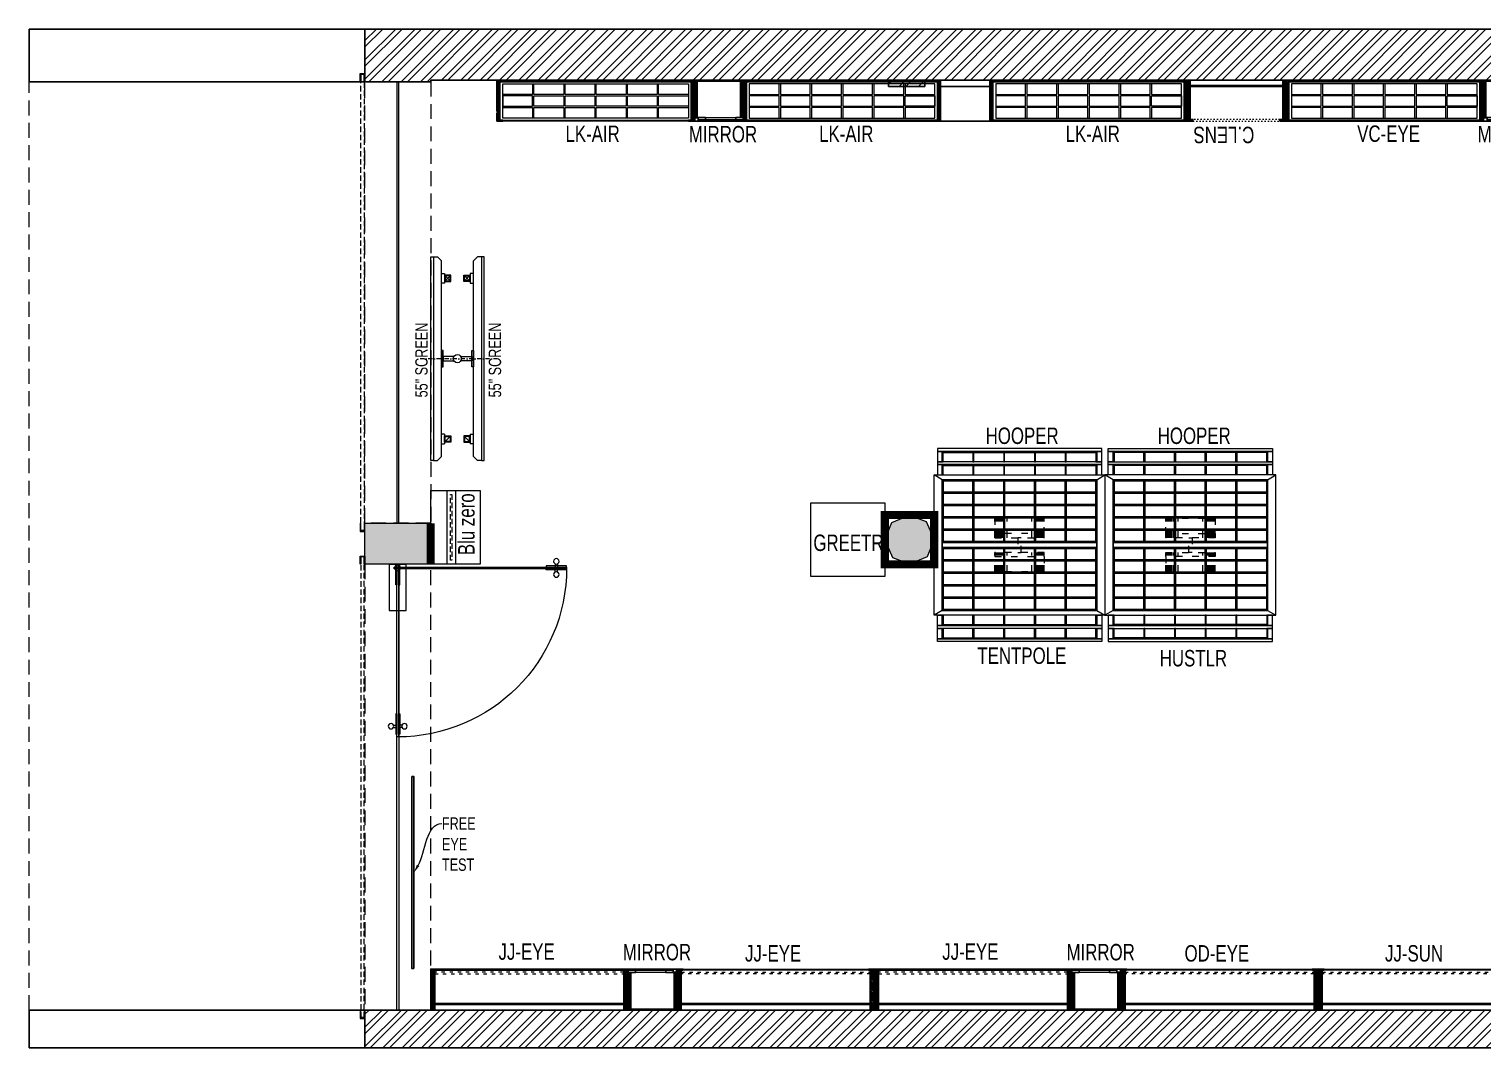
# Model space of a CAD drawing. Header units: feet. Extents: x 3707367 to 3726033, y -4892163 to -4885963.
# Drawn here: x 3707367 to 3716214, y -4892163 to -4885963 of the extents above; entities that cross this region are included whole.
import ezdxf
from ezdxf import colors
from ezdxf.entities.mleader import LeaderData, LeaderLine
from ezdxf.math import Vec2, Vec3

# ---------------------------------------------------------------- set-up
doc = ezdxf.new("R2010")
doc.units = ezdxf.units.FT
doc.header["$LTSCALE"] = 33
doc.header["$MEASUREMENT"] = 0
for name, pattern in [('a_p6_plan_L18$0$HIDDEN', [0.375, 0.25, -0.125]), ('ACAD_ISO03W100', [30, 12, -18]), ('D10_DASHED', [0.75, 0.5, -0.25]), ('DASHDOT2', [0.5, 0.25, -0.125, 0, -0.125]), ('HIDDENX2', [0.75, 0.5, -0.25])]:
    doc.linetypes.add(name, pattern=pattern)
for name, color, linetype, lineweight in [('A-Glazing', 4, 'Continuous', 20), ('A-shutter', 8, 'Continuous', 18), ('A-WALL HATCH', 251, 'Continuous', 0), ('beam', 90, 'Continuous', 9), ('Column', 243, 'Continuous', 9), ('column hatch', 5, 'Continuous', 0), ('Glazing', 141, 'Continuous', 15), ('HIDDEN LINE', 177, 'Continuous', 0), ('LENS-DIM', 252, 'Continuous', 5), ('LENS-FURNITURE', 13, 'Continuous', 9), ('LENS-PARTITION', 21, 'Continuous', 25), ('LENS-TEXT', 31, 'Continuous', 5), ('LENS_DIMENSION', 193, 'Continuous', 0), ('LENS_TEXT', 31, 'Continuous', 5), ('LK-EQPMT', 3, 'Continuous', 18), ('LK-FF&E FLOOR', 1, 'Continuous', 9), ('LK-FF&E WALL', 1, 'Continuous', 9), ('LK-IT', 3, 'Continuous', 18), ('LK-MIRROR', 133, 'Continuous', 13), ('LN-ELEVATION-1', 81, 'Continuous', 25), ('LN-ELEVATION-2', 103, 'Continuous', 20), ('LN-ELEVATION-3', 125, 'Continuous', 18), ('LN-ELEVATION-4', 145, 'Continuous', 13), ('LN-ELEVATION-5', 167, 'Continuous', 5), ('LN-HATCH', 251, 'Continuous', 0), ('PLANO-TXT', 252, 'Continuous', 5), ('rolling shutter', 1, 'Continuous', 5)]:
    doc.layers.add(name, color=color, linetype=linetype, lineweight=lineweight)
doc.layers.add('A-WALL', color=1, linetype='Continuous')
doc.styles.add('LK TXT', font='GILC____.TTF', dxfattribs={"height": 100})
doc.styles.get("Standard").update_dxf_attribs({"font": 'GILC____.TTF'})
pattern_1 = [(45, (7858054.0837, 3504049.203), (-4.4901280605, 4.4901280605), [])]
pattern_2 = [(45, (3990327.2935, 1709214.6916), (-4.4901280605, 4.4901280605), [])]

# ---------------------------------------------------------------- blocks, each defined once
blk = doc.blocks.new('*U41')
at = {"layer": 'A-shutter', "color": 5, "ltscale": 10}
for points in [[(41040578.5, -1561539.2), (41040578.5, -1561544.2), (41040533.5, -1561544.2), (41040533.5, -1561564.2), (41040578.5, -1561564.2), (41040578.5, -1561569.2), (41040528.5, -1561569.2), (41040528.5, -1561539.2)], [(41043291.5, -1561539.2), (41043291.5, -1561544.2), (41043336.5, -1561544.2), (41043336.5, -1561564.2), (41043291.5, -1561564.2), (41043291.5, -1561569.2), (41043341.5, -1561569.2), (41043341.5, -1561539.2)]]:
    blk.add_lwpolyline(points, close=True, dxfattribs=at)
at = {"layer": 'A-shutter', "color": 5, "linetype": 'HIDDENX2', "ltscale": 2}
blk.add_lwpolyline([(41040533.5, -1561544.2), (41040533.5, -1561564.2), (41043336.5, -1561564.2), (41043336.5, -1561544.2)], close=True, dxfattribs=at)
blk = doc.blocks.new('*U42')
at = {"layer": 'A-shutter', "color": 5, "ltscale": 10}
for points in [[(41040578.5, -1561539.2), (41040578.5, -1561544.2), (41040533.5, -1561544.2), (41040533.5, -1561564.2), (41040578.5, -1561564.2), (41040578.5, -1561569.2), (41040528.5, -1561569.2), (41040528.5, -1561539.2)], [(41043265.5, -1561539.2), (41043265.5, -1561544.2), (41043310.5, -1561544.2), (41043310.5, -1561564.2), (41043265.5, -1561564.2), (41043265.5, -1561569.2), (41043315.5, -1561569.2), (41043315.5, -1561539.2)]]:
    blk.add_lwpolyline(points, close=True, dxfattribs=at)
at = {"layer": 'A-shutter', "color": 5, "linetype": 'HIDDENX2', "ltscale": 2}
blk.add_lwpolyline([(41040533.5, -1561544.2), (41040533.5, -1561564.2), (41043310.5, -1561564.2), (41043310.5, -1561544.2)], close=True, dxfattribs=at)
blk = doc.blocks.new('A$C3e620458')
at = {"layer": 'A-WALL HATCH'}
h = blk.add_hatch(dxfattribs=at)
h.set_pattern_fill('ANSI32', color=256, scale=222)
h.set_pattern_definition([(45, (-3383902.085, 5460131.145), (-58.8666395, 58.8666395), []), (45, (-3383862.84, 5460131.145), (-58.8666395, 58.8666395), [])])
h.paths.add_polyline_path([(-512.4, 230), (-13459.4, 230), (-16622.4, 230), (-16622.4, 0), (-512.4, 0)])
h.paths.add_polyline_path([(0, 3306), (0, 3673), (-282.4, 3673), (-282.4, 6200), (-16622.4, 6200), (-16622.4, 5880), (-16222.4, 5880), (-16222.4, 5890), (-13436.4, 5890), (-13436.4, 5850), (-13216.4, 5850), (-13216.4, 5890), (-9674.4, 5890), (-9674.4, 5970), (-512.4, 5970), (-512.4, 3306)])
h.paths.add_polyline_path([(0, 0), (0, 230), (-256.4, 230), (-256.4, 0)])
at = {"layer": 'column hatch'}
h = blk.add_hatch(color=251, dxfattribs=at)
h.dxf.hatch_style = 1
h.paths.add_polyline_path([(-13159.4, 3093), (-13207.6, 3203.2), (-13309.4, 3243), (-13416.5, 3197.9), (-13459.4, 3093), (-13411.1, 2982.8), (-13309.4, 2943), (-13202.2, 2988.1)])
h.paths.add_polyline_path([(-16222.4, 3193), (-16622.4, 3193), (-16622.4, 2943), (-16222.4, 2943)])
h.paths.add_polyline_path([(-9502.4, 3246), (-9752.4, 3246), (-9752.4, 2916), (-9502.4, 2916)])
h.paths.add_polyline_path([(-4453.1, 3593.9), (-4693.1, 3593.9), (-4693.1, 3353.9), (-4453.1, 3353.9)])
h.paths.add_polyline_path([(-5821.4, 4215.4), (-6071.4, 4215.4), (-6071.4, 4093), (-5821.4, 4093)])
h.paths.add_polyline_path([(-5821.4, 4413), (-6071.4, 4413), (-6071.4, 4215.4), (-5821.4, 4215.4)])
h.paths.add_polyline_path([(-256.4, 230), (-256.4, 250), (-512.4, 250), (-512.4, 230), (-512.4, 0), (-256.4, 0)])
at = {"layer": 'A-WALL'}
for p, q in [((-18666.4, 5880), (-18666.4, 6200)), ((-16622.4, 6200), (-18666.4, 6200)), ((-16622.4, 6200), (-282.4, 6200)), ((-16622.4, 5880), (-16622.4, 6200)), ((-16622.4, 5880), (-18666.4, 5880)), ((-16622.4, 5880), (-16222.4, 5880)), ((-16222.4, 5880), (-16222.4, 5890)), ((-16222.4, 5890), (-13436.4, 5890)), ((-13436.4, 5890), (-13436.4, 5850)), ((-13436.4, 5850), (-13216.4, 5850)), ((-13216.4, 5850), (-13216.4, 5890)), ((-13216.4, 5890), (-9674.4, 5890)), ((-18666.4, 0), (-18666.4, 230)), ((-16622.4, 230), (-18666.4, 230)), ((-512.4, 230), (-16675.6, 230)), ((-16622.4, 230), (-16622.4, 0)), ((-16622.4, 0), (-18666.4, 0)), ((-512.4, 0), (-16622.4, 0))]:
    blk.add_line(p, q, dxfattribs=at)
at = {"layer": 'beam', "linetype": 'a_p6_plan_L18$0$HIDDEN', "lineweight": 5, "ltscale": 11}
blk.add_line((-18666.4, 230), (-18666.4, 5880), dxfattribs=at)
for points in [[(-16222.4, 3193), (-16622.4, 3193), (-16622.4, 5880), (-16222.4, 5880)], [(-16222.4, 2943), (-16622.4, 2943), (-16622.4, 230), (-16222.4, 230)]]:
    blk.add_lwpolyline(points, close=True, dxfattribs=at)
at = {"layer": 'Column'}
blk.add_lwpolyline([(-16222.4, 3193), (-16222.4, 2943), (-16622.4, 2943), (-16622.4, 3193)], close=True, dxfattribs=at)
blk.add_lwpolyline([(-13159.3, 3093), (-13202.2, 2988), (-13309.3, 2943), (-13411, 2982.8), (-13459.3, 3093), (-13416.5, 3197.9), (-13309.3, 3243), (-13207.6, 3203.2), (-13159.3, 3093)], dxfattribs=at)
at = {"layer": 'rolling shutter', "color": 2, "xscale": -1, "rotation": 269.999999999999}
blk.add_blockref('*U42', (1544916.9, -41037385.5), dxfattribs=at)
at = {"layer": 'rolling shutter', "color": 2, "rotation": 270.000000000001}
blk.add_blockref('*U41', (1544916.9, 41043521.5), dxfattribs=at)
blk = doc.blocks.new('Entrance Door')
at = {"layer": 'Glazing', "ltscale": 111}
blk.add_hatch(color=256, dxfattribs=at).paths.add_polyline_path([(18, -35), (18, -1235), (30, -1235), (30, -35)])
at = {"layer": 'Glazing'}
for p, q in [((30, -54), (18, -66)), ((1118, -31), (1118, -54)), ((1118, -89), (1118, -66)), ((1133, -31), (1133, -54)), ((1133, -89), (1133, -66))]:
    blk.add_line(p, q, dxfattribs=at)
at = {"layer": 'Glazing', "ltscale": 44}
for p, q in [((-5, -1156), (18, -1156)), ((-5, -1171), (18, -1171)), ((53, -1156), (30, -1156)), ((53, -1171), (30, -1171))]:
    blk.add_line(p, q, dxfattribs=at)
at = {"layer": 'Glazing'}
for points in [[(320, -120), (0, -120), (0, 0), (320, 0)], [(0, -54), (142, -54), (142, -47), (0, -47)], [(0, -66), (142, -66), (142, -74), (0, -74)], [(1181, -54), (1038, -54), (1038, -47), (1181, -47)], [(1181, -66), (1038, -66), (1038, -74), (1181, -74)]]:
    blk.add_lwpolyline(points, close=True, dxfattribs=at)
at = {"layer": 'Glazing', "ltscale": 222}
blk.add_lwpolyline([(-2, -66), (1199, -66), (1199, -54), (-2, -54)], close=True, dxfattribs=at)
at = {"layer": 'Glazing', "ltscale": 111}
blk.add_lwpolyline([(18, -35), (18, -1235), (30, -1235), (30, -35)], close=True, dxfattribs=at)
at = {"layer": 'Glazing', "ltscale": 44}
for points in [[(18, -1093), (18, -1235), (10, -1235), (10, -1093)], [(30, -1093), (30, -1235), (37, -1235), (37, -1093)]]:
    blk.add_lwpolyline(points, close=True, dxfattribs=at)
at = {"layer": 'Glazing'}
for centre, radius in [((1125, -14), 19), ((24, -59), 19.8), ((1125, -107), 19)]:
    blk.add_circle(centre, radius, dxfattribs=at)
at = {"layer": 'Glazing', "ltscale": 44}
for centre in [(-22, -1164), (70, -1164)]:
    blk.add_circle(centre, 19, dxfattribs=at)
at = {"layer": 'Glazing', "ltscale": 222}
blk.add_arc((24, -60), 1175, 270, 359.9996, dxfattribs=at)
blk = doc.blocks.new('MIRROR')
at = {"layer": 'LN-HATCH', "ltscale": 0.5}
h = blk.add_hatch(dxfattribs=at)
h.set_pattern_fill('ANSI31', color=256, scale=2)
h.set_pattern_definition([(45, (4060433.7416, 1708720.787), (-4.4901280605, 4.4901280605), [])])
h.paths.add_polyline_path([(212.9, 101.3), (230.9, 101.3), (230.9, -127.7), (212.9, -127.7)])
h.paths.add_polyline_path([(230.9, 95.3), (494.9, 95.3), (494.9, 101.3), (230.9, 101.3)])
h.paths.add_polyline_path([(512.9, 101.3), (494.9, 101.3), (494.9, -127.7), (512.9, -127.7)])
at = {"layer": 'Defpoints'}
blk.add_lwpolyline([(512.9, 101.3), (212.9, 101.3), (212.9, -148.7), (512.9, -148.7)], close=True, dxfattribs=at)
at = {"layer": 'LN-ELEVATION-1'}
for points in [[(212.9, 101.3), (230.9, 101.3), (230.9, -127.7), (212.9, -127.7)], [(230.9, 95.3), (494.9, 95.3), (494.9, 101.3), (230.9, 101.3)], [(512.9, 101.3), (494.9, 101.3), (494.9, -127.7), (512.9, -127.7)], [(259.9, -141.7), (259.9, -127.7), (214.9, -127.7), (214.9, -148.7), (223.9, -148.7), (223.9, -147.2), (216.4, -147.2), (216.4, -141.7)], [(442.9, -141.7), (442.9, -127.7), (487.9, -127.7), (487.9, -148.7), (478.9, -148.7), (478.9, -147.2), (486.4, -147.2), (486.4, -141.7)], [(504.9, -148.7), (504.9, -147.2), (509.4, -147.2), (509.4, -129.2), (487.9, -129.2), (487.9, -127.7), (510.9, -127.7), (510.9, -148.7)]]:
    blk.add_lwpolyline(points, close=True, dxfattribs=at)
at = {"layer": 'LN-ELEVATION-2', "color": 4, "lineweight": 0}
blk.add_lwpolyline([(216.4, -141.7), (486.4, -141.7), (486.4, -147.2), (216.4, -147.2)], close=True, dxfattribs=at)
at = {"layer": 'LN-ELEVATION-2'}
blk.add_lwpolyline([(259.9, -141.7), (442.9, -141.7), (442.9, -127.7), (259.9, -127.7)], close=True, dxfattribs=at)
at = {"layer": 'LN-ELEVATION-4', "ltscale": 0.5}
blk.add_line((478.9, -148.7), (223.9, -148.7), dxfattribs=at)
blk = doc.blocks.new('JJ SH 1200')
at = {"layer": 'LN-HATCH', "ltscale": 0.5}
h = blk.add_hatch(dxfattribs=at)
h.set_pattern_fill('ANSI31', color=256, scale=2)
h.set_pattern_definition([(45, (4097187.331, 1708800.267), (-4.4901280605, 4.4901280605), [])])
h.paths.add_polyline_path([(792.1, 220), (792.1, 30), (786.1, 30), (786.1, 20), (792.1, 20), (792.1, -24), (767.1, -24), (767.1, 220)])
h.paths.add_polyline_path([(-382.9, 180), (767.1, 180), (767.1, 186), (-382.9, 186)])
h.paths.add_polyline_path([(757.1, -24), (757.1, -30), (792.1, -30), (792.1, -24)])
h.paths.add_polyline_path([(-407.9, 220), (-407.9, 30), (-401.9, 30), (-401.9, 20), (-407.9, 20), (-407.9, -24), (-382.9, -24), (-382.9, 220)])
h.paths.add_polyline_path([(-372.9, -24), (-372.9, -30), (-407.9, -30), (-407.9, -24)])
at = {"layer": 'LN-ELEVATION-1', "ltscale": 0.5}
for points in [[(-407.9, 220), (-407.9, 30), (-401.9, 30), (-401.9, 20), (-407.9, 20), (-407.9, -24), (-382.9, -24), (-382.9, 220)], [(-382.9, 180), (767.1, 180), (767.1, 186), (-382.9, 186)], [(792.1, 220), (792.1, 30), (786.1, 30), (786.1, 20), (792.1, 20), (792.1, -24), (767.1, -24), (767.1, 220)], [(-372.9, -24), (-372.9, -30), (-407.9, -30), (-407.9, -24)], [(757.1, -24), (757.1, -30), (792.1, -30), (792.1, -24)]]:
    blk.add_lwpolyline(points, close=True, dxfattribs=at)
at = {"layer": 'LN-ELEVATION-3', "ltscale": 0.5}
for p, q in [((767.1, 220), (-382.9, 220)), ((757.1, -24), (-372.9, -24)), ((-372.9, -30), (757.1, -30))]:
    blk.add_line(p, q, dxfattribs=at)
at = {"layer": 'LN-ELEVATION-4', "linetype": 'ACAD_ISO03W100', "ltscale": 0.05}
blk.add_lwpolyline([(767.1, 0), (-382.9, 0), (-382.9, -12), (767.1, -12)], close=True, dxfattribs=at)
blk = doc.blocks.new('VC HD 1200')
at = {"layer": 'LN-HATCH', "ltscale": 0.5}
h = blk.add_hatch(dxfattribs=at)
h.set_pattern_fill('ANSI31', color=256, scale=2)
h.set_pattern_definition([(45, (3760859.753, 1795248.936), (-4.490128061, 4.490128061), [])])
h.paths.add_polyline_path([(-1200, 250), (-1200, 60), (-1194, 60), (-1194, 50), (-1200, 50), (-1200, 6), (-1182, 6), (-1182, 250)])
h = blk.add_hatch(dxfattribs=at)
h.set_pattern_fill('ANSI31', color=256, scale=2)
h.set_pattern_definition(pattern_1)
h.paths.add_polyline_path([(0, 250), (0, 60), (-6, 60), (-6, 50), (0, 50), (0, 6), (-18, 6), (-18, 250)])
h = blk.add_hatch(dxfattribs=at)
h.set_pattern_fill('ANSI31', color=256, scale=2)
h.set_pattern_definition([(45, (7858047.0837, 3504049.203), (-4.4901280605, 4.4901280605), [])])
h.paths.add_polyline_path([(-1165, 6), (-1165, 0), (-1200, 0), (-1200, 6)])
h = blk.add_hatch(dxfattribs=at)
h.set_pattern_fill('ANSI31', color=256, scale=2)
h.set_pattern_definition(pattern_1)
h.paths.add_polyline_path([(-28, 6), (-28, 0), (0, 0), (0, 6)])
at = {"layer": 'LN-ELEVATION-1', "ltscale": 0.5}
for points in [[(-1200, 250), (-1200, 60), (-1194, 60), (-1194, 50), (-1200, 50), (-1200, 6), (-1182, 6), (-1182, 250)], [(-18, 238), (-1182, 238), (-1182, 244), (-18, 244)], [(0, 250), (0, 60), (-6, 60), (-6, 50), (0, 50), (0, 6), (-18, 6), (-18, 250)], [(-1165, 6), (-1165, 0), (-1200, 0), (-1200, 6)], [(-35, 6), (-35, 0), (0, 0), (0, 6)]]:
    blk.add_lwpolyline(points, close=True, dxfattribs=at)
at = {"layer": 'LN-ELEVATION-3', "ltscale": 0.5}
for p, q in [((-1182, 250), (-18, 250)), ((-1165, 6), (-35, 6)), ((-35, 0), (-1165, 0))]:
    blk.add_line(p, q, dxfattribs=at)
for points in [[(-1165, 226), (-35, 226), (-35, 18), (-1165, 18)], [(-1165, 226), (-983.3, 226), (-983.3, 162), (-1165, 162)], [(-975.3, 226), (-793.7, 226), (-793.7, 162), (-975.3, 162)], [(-785.7, 226), (-604, 226), (-604, 162), (-785.7, 162)], [(-596, 226), (-414.3, 226), (-414.3, 162), (-596, 162)], [(-406.3, 226), (-224.7, 226), (-224.7, 162), (-406.3, 162)], [(-216.7, 226), (-35, 226), (-35, 162), (-216.7, 162)], [(-1165, 90), (-983.3, 90), (-983.3, 154), (-1165, 154)], [(-975.3, 154), (-793.7, 154), (-793.7, 90), (-975.3, 90)], [(-785.7, 154), (-604, 154), (-604, 90), (-785.7, 90)], [(-596, 154), (-414.3, 154), (-414.3, 90), (-596, 90)], [(-406.3, 154), (-224.7, 154), (-224.7, 90), (-406.3, 90)], [(-216.7, 154), (-35, 154), (-35, 90), (-216.7, 90)], [(-1165, 82), (-983.3, 82), (-983.3, 18), (-1165, 18)], [(-975.3, 82), (-793.7, 82), (-793.7, 18), (-975.3, 18)], [(-785.7, 82), (-604, 82), (-604, 18), (-785.7, 18)], [(-596, 82), (-414.3, 82), (-414.3, 18), (-596, 18)], [(-406.3, 82), (-224.7, 82), (-224.7, 18), (-406.3, 18)], [(-216.7, 82), (-35, 82), (-35, 18), (-216.7, 18)]]:
    blk.add_lwpolyline(points, close=True, dxfattribs=at)
blk = doc.blocks.new('ffgd')
at = {"layer": 'LN-ELEVATION-4', "linetype": 'ACAD_ISO03W100', "ltscale": 0.1}
blk.add_lwpolyline([(0, 47.3), (0, -41.5), (-20, -41.5), (-20, 47.3)], close=True, dxfattribs=at)
at = {"layer": 'LN-ELEVATION-5', "linetype": 'ACAD_ISO03W100', "ltscale": 0.1}
for p, q in [((-159.9, 165.7), (-159.9, 47.3)), ((-159.7, 165.7), (-159.7, 47.3)), ((-159.4, 165.7), (-159.4, 47.3)), ((-159, 165.7), (-159, 47.3)), ((-158.5, 165.7), (-158.5, 47.3)), ((-157.9, 165.7), (-157.9, 47.3)), ((-157.1, 165.7), (-157.1, 47.3)), ((-156.1, 165.7), (-156.1, 47.3)), ((-154.1, 165.7), (-154.1, 47.3)), ((-151.1, 165.7), (-151.1, 47.3)), ((-146.1, 165.7), (-146.1, 47.3)), ((-141.1, 165.7), (-141.1, 47.3)), ((-135.1, 165.7), (-135.1, 47.3)), ((-128.1, 165.7), (-128.1, 47.3)), ((-120.1, 165.7), (-120.1, 47.3)), ((-111.1, 165.7), (-111.1, 47.3)), ((-102.1, 165.7), (-102.1, 47.3)), ((-85, 165.7), (-85, 47.3)), ((65, 165.7), (65, 47.3)), ((82.1, 165.7), (82.1, 47.3)), ((91.1, 165.7), (91.1, 47.3)), ((100.1, 165.7), (100.1, 47.3)), ((108.1, 165.7), (108.1, 47.3)), ((115.1, 165.7), (115.1, 47.3)), ((121.1, 165.7), (121.1, 47.3)), ((126.1, 165.7), (126.1, 47.3)), ((131.1, 165.7), (131.1, 47.3)), ((134.1, 165.7), (134.1, 47.3)), ((136.1, 165.7), (136.1, 47.3)), ((137.1, 165.7), (137.1, 47.3)), ((137.9, 165.7), (137.9, 47.3)), ((138.5, 165.7), (138.5, 47.3)), ((139, 165.7), (139, 47.3)), ((139.4, 165.7), (139.4, 47.3)), ((139.7, 165.7), (139.7, 47.3)), ((139.9, 165.7), (139.9, 47.3)), ((-159.9, -41.5), (-159.9, -159.9)), ((-159.7, -41.5), (-159.7, -159.9)), ((-159.4, -41.5), (-159.4, -159.9)), ((-159, -41.5), (-159, -159.9)), ((-158.5, -41.5), (-158.5, -159.9)), ((-157.9, -41.5), (-157.9, -159.9)), ((-157.1, -41.5), (-157.1, -159.9)), ((-156.1, -41.5), (-156.1, -159.9)), ((-154.1, -41.5), (-154.1, -159.9)), ((-151.1, -41.5), (-151.1, -159.9)), ((-146.1, -41.5), (-146.1, -159.9)), ((-141.1, -41.5), (-141.1, -159.9)), ((-135.1, -41.5), (-135.1, -159.9)), ((-128.1, -41.5), (-128.1, -159.9)), ((-120.1, -41.5), (-120.1, -159.9)), ((-111.1, -41.5), (-111.1, -159.9)), ((-102.1, -41.5), (-102.1, -159.9)), ((-85, -41.5), (-85, -159.9)), ((65, -41.5), (65, -159.9)), ((82.1, -41.5), (82.1, -159.9)), ((91.1, -41.5), (91.1, -159.9)), ((100.1, -41.5), (100.1, -159.9)), ((108.1, -41.5), (108.1, -159.9)), ((115.1, -41.5), (115.1, -159.9)), ((121.1, -41.5), (121.1, -159.9)), ((126.1, -41.5), (126.1, -159.9)), ((131.1, -41.5), (131.1, -159.9)), ((134.1, -41.5), (134.1, -159.9)), ((136.1, -41.5), (136.1, -159.9)), ((137.1, -41.5), (137.1, -159.9)), ((137.9, -41.5), (137.9, -159.9)), ((138.5, -41.5), (138.5, -159.9)), ((139, -41.5), (139, -159.9)), ((139.4, -41.5), (139.4, -159.9)), ((139.7, -41.5), (139.7, -159.9)), ((139.9, -41.5), (139.9, -159.9))]:
    blk.add_line(p, q, dxfattribs=at)
for points in [[(140, 73), (140, 165.7), (-160, 165.7), (-160, 73)], [(140, -67.1), (140, -159.9), (-160, -159.9), (-160, -67.1)]]:
    blk.add_lwpolyline(points, dxfattribs=at)
for points in [[(140, 73), (140, 47.3), (-160, 47.3), (-160, 73)], [(140, -41.5), (140, -67.1), (-160, -67.1), (-160, -41.5)]]:
    blk.add_lwpolyline(points, close=True, dxfattribs=at)
blk = doc.blocks.new('EURO 1040 x 1175')
at = {"layer": 'LN-ELEVATION-1'}
for points in [[(-470, -327.4), (470, -327.4), (470, 467.6), (-470, 467.6)], [(-470, 85.1), (470, 85.1), (470, 467.6), (-470, 467.6)], [(-283.2, 85.1), (-277.2, 85.1), (-277.2, 467.6), (-283.2, 467.6)], [(-96.4, 85.1), (-90.4, 85.1), (-90.4, 467.6), (-96.4, 467.6)], [(90.4, 85.1), (96.4, 85.1), (96.4, 467.6), (90.4, 467.6)], [(277.2, 85.1), (283.2, 85.1), (283.2, 467.6), (277.2, 467.6)], [(-470, 386.6), (-283.2, 386.6), (-283.2, 392.6), (-470, 392.6)], [(-277.2, 386.6), (-96.4, 386.6), (-96.4, 392.6), (-277.2, 392.6)], [(-90.4, 386.6), (90.4, 386.6), (90.4, 392.6), (-90.4, 392.6)], [(96.4, 386.6), (277.2, 386.6), (277.2, 392.6), (96.4, 392.6)], [(283.2, 386.6), (470, 386.6), (470, 392.6), (283.2, 392.6)], [(-470, 311.2), (-283.2, 311.2), (-283.2, 317.2), (-470, 317.2)], [(-277.2, 311.2), (-96.4, 311.2), (-96.4, 317.2), (-277.2, 317.2)], [(-90.4, 311.2), (90.4, 311.2), (90.4, 317.2), (-90.4, 317.2)], [(96.4, 311.2), (277.2, 311.2), (277.2, 317.2), (96.4, 317.2)], [(283.2, 311.2), (470, 311.2), (470, 317.2), (283.2, 317.2)], [(-470, 235.8), (-283.2, 235.8), (-283.2, 241.8), (-470, 241.8)], [(-277.2, 235.8), (-96.4, 235.8), (-96.4, 241.8), (-277.2, 241.8)], [(-90.4, 235.8), (90.4, 235.8), (90.4, 241.8), (-90.4, 241.8)], [(96.4, 235.8), (277.2, 235.8), (277.2, 241.8), (96.4, 241.8)], [(283.2, 235.8), (470, 235.8), (470, 241.8), (283.2, 241.8)], [(-470, 160.4), (-283.2, 160.4), (-283.2, 166.4), (-470, 166.4)], [(-277.2, 160.4), (-96.4, 160.4), (-96.4, 166.4), (-277.2, 166.4)], [(-90.4, 160.4), (90.4, 160.4), (90.4, 166.4), (-90.4, 166.4)], [(96.4, 160.4), (277.2, 160.4), (277.2, 166.4), (96.4, 166.4)], [(283.2, 160.4), (470, 160.4), (470, 166.4), (283.2, 166.4)], [(-470, 85.1), (470, 85.1), (470, 55.1), (-470, 55.1)], [(-470, 55.1), (470, 55.1), (470, -327.4), (-470, -327.4)], [(-283.2, 55.1), (-277.2, 55.1), (-277.2, -327.4), (-283.2, -327.4)], [(-96.4, 55.1), (-90.4, 55.1), (-90.4, -327.4), (-96.4, -327.4)], [(90.4, 55.1), (96.4, 55.1), (96.4, -327.4), (90.4, -327.4)], [(277.2, 55.1), (283.2, 55.1), (283.2, -327.4), (277.2, -327.4)], [(-470, -20.3), (-283.2, -20.3), (-283.2, -26.3), (-470, -26.3)], [(-277.2, -20.3), (-96.4, -20.3), (-96.4, -26.3), (-277.2, -26.3)], [(-90.4, -20.3), (90.4, -20.3), (90.4, -26.3), (-90.4, -26.3)], [(96.4, -20.3), (277.2, -20.3), (277.2, -26.3), (96.4, -26.3)], [(283.2, -20.3), (470, -20.3), (470, -26.3), (283.2, -26.3)], [(-470, -95.7), (-283.2, -95.7), (-283.2, -101.7), (-470, -101.7)], [(-470, -171.1), (-283.2, -171.1), (-283.2, -177.1), (-470, -177.1)], [(-277.2, -95.7), (-96.4, -95.7), (-96.4, -101.7), (-277.2, -101.7)], [(-277.2, -171.1), (-96.4, -171.1), (-96.4, -177.1), (-277.2, -177.1)], [(-90.4, -95.7), (90.4, -95.7), (90.4, -101.7), (-90.4, -101.7)], [(-90.4, -171.1), (90.4, -171.1), (90.4, -177.1), (-90.4, -177.1)], [(96.4, -95.7), (277.2, -95.7), (277.2, -101.7), (96.4, -101.7)], [(96.4, -171.1), (277.2, -171.1), (277.2, -177.1), (96.4, -177.1)], [(283.2, -95.7), (470, -95.7), (470, -101.7), (283.2, -101.7)], [(283.2, -171.1), (470, -171.1), (470, -177.1), (283.2, -177.1)], [(-470, -246.4), (-283.2, -246.4), (-283.2, -252.4), (-470, -252.4)], [(-277.2, -246.4), (-96.4, -246.4), (-96.4, -252.4), (-277.2, -252.4)], [(-90.4, -246.4), (90.4, -246.4), (90.4, -252.4), (-90.4, -252.4)], [(96.4, -246.4), (277.2, -246.4), (277.2, -252.4), (96.4, -252.4)], [(283.2, -246.4), (470, -246.4), (470, -252.4), (283.2, -252.4)]]:
    blk.add_lwpolyline(points, close=True, dxfattribs=at)
for points in [[(-283.2, 461.6), (-464, 461.6), (-464, 317.2)], [(-96.4, 461.6), (-277.2, 461.6)], [(90.4, 461.6), (-90.4, 461.6)], [(277.2, 461.6), (96.4, 461.6)], [(464, 317.2), (464, 461.6), (283.2, 461.6)], [(-464, 311.2), (-464, 241.8)], [(464, 241.8), (464, 311.2)], [(-464, 235.8), (-464, 166.4)], [(464, 166.4), (464, 235.8)], [(-464, 160.4), (-464, 91.1), (-283.2, 91.1)], [(-277.2, 91.1), (-96.4, 91.1)], [(-90.4, 91.1), (90.4, 91.1)], [(96.4, 91.1), (277.2, 91.1)], [(283.2, 91.1), (464, 91.1), (464, 160.4)], [(-464, -20.3), (-464, 49.1), (-283.2, 49.1)], [(-277.2, 49.1), (-96.4, 49.1)], [(-90.4, 49.1), (90.4, 49.1)], [(96.4, 49.1), (277.2, 49.1)], [(283.2, 49.1), (464, 49.1), (464, -20.3)], [(-464, -95.7), (-464, -26.3)], [(464, -26.3), (464, -95.7)], [(-464, -171.1), (-464, -101.7)], [(464, -101.7), (464, -171.1)], [(-283.2, -321.4), (-464, -321.4), (-464, -177.1)], [(464, -177.1), (464, -321.4), (283.2, -321.4)], [(-96.4, -321.4), (-277.2, -321.4)], [(90.4, -321.4), (-90.4, -321.4)], [(277.2, -321.4), (96.4, -321.4)]]:
    blk.add_lwpolyline(points, dxfattribs=at)
at = {"layer": 'LN-ELEVATION-2'}
blk.add_lwpolyline([(-520, -357.4), (520, -357.4), (520, 497.6), (-520, 497.6)], close=True, dxfattribs=at)
for points in [[(-470, 467.6), (-520, 497.6)], [(470, 467.6), (520, 497.6)], [(-470, -327.4), (-520, -357.4)], [(470, -327.4), (520, -357.4)]]:
    blk.add_lwpolyline(points, dxfattribs=at)
at = {"layer": 'LN-ELEVATION-3'}
for points in [[(-500, 559.6), (500, 559.6), (500, 577.6), (-500, 577.6)], [(-500, 497.6), (-470, 497.6), (-470, 559.6), (-500, 559.6)], [(470, 497.6), (500, 497.6), (500, 559.6), (470, 559.6)], [(-500, -357.4), (-470, -357.4), (-470, -419.4), (-500, -419.4)], [(-500, -419.4), (500, -419.4), (500, -437.4), (-500, -437.4)], [(470, -357.4), (500, -357.4), (500, -419.4), (470, -419.4)]]:
    blk.add_lwpolyline(points, close=True, dxfattribs=at)
at = {"layer": 'LN-ELEVATION-4'}
for points in [[(-500, 639.6), (500, 639.6), (500, 657.6), (-500, 657.6)], [(-500, 577.6), (-470, 577.6), (-470, 639.6), (-500, 639.6)], [(470, 577.6), (500, 577.6), (500, 639.6), (470, 639.6)], [(-470, 497.6), (-464, 497.6), (-464, 559.6), (-470, 559.6)], [(-464, 553.6), (-283.2, 553.6), (-283.2, 559.6), (-464, 559.6)], [(-283.2, 497.6), (-277.2, 497.6), (-277.2, 559.6), (-283.2, 559.6)], [(-277.2, 553.6), (-96.4, 553.6), (-96.4, 559.6), (-277.2, 559.6)], [(-96.4, 497.6), (-90.4, 497.6), (-90.4, 559.6), (-96.4, 559.6)], [(-90.4, 553.6), (90.4, 553.6), (90.4, 559.6), (-90.4, 559.6)], [(90.4, 497.6), (96.4, 497.6), (96.4, 559.6), (90.4, 559.6)], [(96.4, 553.6), (277.2, 553.6), (277.2, 559.6), (96.4, 559.6)], [(277.2, 497.6), (283.2, 497.6), (283.2, 559.6), (277.2, 559.6)], [(283.2, 553.6), (464, 553.6), (464, 559.6), (283.2, 559.6)], [(464, 497.6), (470, 497.6), (470, 559.6), (464, 559.6)], [(-500, -437.4), (-470, -437.4), (-470, -499.4), (-500, -499.4)], [(-470, -357.4), (-464, -357.4), (-464, -419.4), (-470, -419.4)], [(-464, -413.4), (-283.2, -413.4), (-283.2, -419.4), (-464, -419.4)], [(-283.2, -357.4), (-277.2, -357.4), (-277.2, -419.4), (-283.2, -419.4)], [(-277.2, -413.4), (-96.4, -413.4), (-96.4, -419.4), (-277.2, -419.4)], [(-96.4, -357.4), (-90.4, -357.4), (-90.4, -419.4), (-96.4, -419.4)], [(-90.4, -413.4), (90.4, -413.4), (90.4, -419.4), (-90.4, -419.4)], [(90.4, -357.4), (96.4, -357.4), (96.4, -419.4), (90.4, -419.4)], [(96.4, -413.4), (277.2, -413.4), (277.2, -419.4), (96.4, -419.4)], [(277.2, -357.4), (283.2, -357.4), (283.2, -419.4), (277.2, -419.4)], [(283.2, -413.4), (464, -413.4), (464, -419.4), (283.2, -419.4)], [(464, -357.4), (470, -357.4), (470, -419.4), (464, -419.4)], [(470, -437.4), (500, -437.4), (500, -499.4), (470, -499.4)], [(-500, -499.4), (500, -499.4), (500, -517.4), (-500, -517.4)]]:
    blk.add_lwpolyline(points, close=True, dxfattribs=at)
at = {"layer": 'LN-ELEVATION-5'}
for points in [[(-470, 577.6), (-464, 577.6), (-464, 639.6), (-470, 639.6)], [(-464, 633.6), (-283.2, 633.6), (-283.2, 639.6), (-464, 639.6)], [(-283.2, 577.6), (-277.2, 577.6), (-277.2, 639.6), (-283.2, 639.6)], [(-277.2, 633.6), (-96.4, 633.6), (-96.4, 639.6), (-277.2, 639.6)], [(-96.4, 577.6), (-90.4, 577.6), (-90.4, 639.6), (-96.4, 639.6)], [(-90.4, 633.6), (90.4, 633.6), (90.4, 639.6), (-90.4, 639.6)], [(90.4, 577.6), (96.4, 577.6), (96.4, 639.6), (90.4, 639.6)], [(96.4, 633.6), (277.2, 633.6), (277.2, 639.6), (96.4, 639.6)], [(277.2, 577.6), (283.2, 577.6), (283.2, 639.6), (277.2, 639.6)], [(283.2, 633.6), (464, 633.6), (464, 639.6), (283.2, 639.6)], [(464, 577.6), (470, 577.6), (470, 639.6), (464, 639.6)], [(-470, -437.4), (-464, -437.4), (-464, -499.4), (-470, -499.4)], [(-283.2, -437.4), (-277.2, -437.4), (-277.2, -499.4), (-283.2, -499.4)], [(-96.4, -437.4), (-90.4, -437.4), (-90.4, -499.4), (-96.4, -499.4)], [(90.4, -437.4), (96.4, -437.4), (96.4, -499.4), (90.4, -499.4)], [(277.2, -437.4), (283.2, -437.4), (283.2, -499.4), (277.2, -499.4)], [(464, -437.4), (470, -437.4), (470, -499.4), (464, -499.4)], [(-464, -493.4), (-283.2, -493.4), (-283.2, -499.4), (-464, -499.4)], [(-277.2, -493.4), (-96.4, -493.4), (-96.4, -499.4), (-277.2, -499.4)], [(-90.4, -493.4), (90.4, -493.4), (90.4, -499.4), (-90.4, -499.4)], [(96.4, -493.4), (277.2, -493.4), (277.2, -499.4), (96.4, -499.4)], [(283.2, -493.4), (464, -493.4), (464, -499.4), (283.2, -499.4)]]:
    blk.add_lwpolyline(points, close=True, dxfattribs=at)
at = {"layer": 'LENS-DIM'}
blk.add_blockref('ffgd', (10, 67.1), dxfattribs=at)
blk = doc.blocks.new('CLENS 600')
at = {"layer": 'LN-HATCH', "ltscale": 0.5}
h = blk.add_hatch(dxfattribs=at)
h.set_pattern_fill('ANSI31', color=256, scale=2)
h.set_pattern_definition(pattern_2)
h.paths.add_polyline_path([(-600, 0), (-582, 0), (-582, -240), (-600, -240)])
h = blk.add_hatch(dxfattribs=at)
h.set_pattern_fill('ANSI31', color=256, scale=2)
h.set_pattern_definition([(45, (3975657.573, 1709214.6916), (-4.490128061, 4.490128061), [])])
h.paths.add_polyline_path([(-18, 0), (0, 0), (0, -240), (-18, -240)])
h = blk.add_hatch(dxfattribs=at)
h.set_pattern_fill('ANSI31', color=256, scale=2)
h.set_pattern_definition([(45, (3990252.2935, 1709214.6916), (-4.4901280605, 4.4901280605), [])])
h.paths.add_polyline_path([(-582, -40), (-18, -40), (-18, -34), (-582, -34)])
h = blk.add_hatch(dxfattribs=at)
h.set_pattern_fill('ANSI31', color=256, scale=2)
h.set_pattern_definition(pattern_2)
h.paths.add_polyline_path([(-600, -250), (-565, -250), (-565, -240), (-600, -240)])
h = blk.add_hatch(dxfattribs=at)
h.set_pattern_fill('ANSI31', color=256, scale=2)
h.set_pattern_definition([(45, (3990177.2935, 1709214.6916), (-4.4901280605, 4.4901280605), [])])
h.paths.add_polyline_path([(-35, -250), (0, -250), (0, -240), (-35, -240)])
at = {"layer": 'HIDDEN LINE', "linetype": 'ACAD_ISO03W100', "ltscale": 0.02}
for p, q in [((-35, -240), (-565, -240)), ((-565, -250), (-35, -250))]:
    blk.add_line(p, q, dxfattribs=at)
at = {"layer": 'LN-ELEVATION-1', "ltscale": 0.5}
for points in [[(-600, 0), (-582, 0), (-582, -240), (-600, -240)], [(-18, 0), (0, 0), (0, -240), (-18, -240)], [(-582, -40), (-18, -40), (-18, -34), (-582, -34)], [(-600, -250), (-565, -250), (-565, -240), (-600, -240)], [(-35, -250), (0, -250), (0, -240), (-35, -240)]]:
    blk.add_lwpolyline(points, close=True, dxfattribs=at)
at = {"layer": 'LN-ELEVATION-4'}
blk.add_line((-18, 0), (-582, 0), dxfattribs=at)
blk = doc.blocks.new('A$C5c4ce32e')
at = {"layer": 'LN-ELEVATION-2'}
blk.add_lwpolyline([(0, 450), (450, 450), (450, 0), (0, 0)], close=True, dxfattribs=at)
at = {"layer": 'PLANO-TXT', "linetype": 'Continuous', "ltscale": 3, "insert": (244.7, 228.9, -23744), "char_height": 100, "width": 149.547, "attachment_point": 5, "rotation": 90, "style": 'LK TXT'}
blk.add_mtext('GREETR', dxfattribs=at)
blk = doc.blocks.new('55INCH')
at = {"layer": 'LK-EQPMT', "ltscale": 12}
for p, q in [((2111558.8, 1135690.5), (2111583.2, 1135690.5)), ((2111583.2, 1135690.5), (2111607.7, 1135666)), ((2111607.7, 1134473.9), (2111607.7, 1135666)), ((2111607.7, 1135587.9), (2111627.2, 1135587.9)), ((2111627.2, 1135529.3), (2111607.7, 1135529.3)), ((2111627.2, 1135587.9), (2111627.2, 1135529.3)), ((2111627.2, 1134610.6), (2111607.7, 1134610.6)), ((2111607.7, 1134552), (2111627.2, 1134552)), ((2111627.2, 1134610.6), (2111627.2, 1134552)), ((2111558.8, 1134449.5), (2111583.2, 1134449.5)), ((2111583.2, 1134449.5), (2111607.7, 1134473.9))]:
    blk.add_line(p, q, dxfattribs=at)
at = {"layer": 'LK-EQPMT'}
for p, q in [((2111661.6, 1135543.3), (2111631, 1135573.9)), ((2111661.6, 1135573.9), (2111631, 1135543.3)), ((2111661.6, 1134597.1), (2111631, 1134566.5))]:
    blk.add_line(p, q, dxfattribs=at)
at = {"layer": 'LK-EQPMT', "ltscale": 12}
blk.add_lwpolyline([(2111542.6, 1135690.5), (2111558.8, 1135690.5), (2111558.8, 1134449.5), (2111542.6, 1134449.5)], close=True, dxfattribs=at)
at = {"layer": 'LK-EQPMT'}
for points in [[(2111627.2, 1135577.7), (2111627.2, 1135539.5), (2111665.4, 1135539.5), (2111665.4, 1135577.7)], [(2111631, 1135573.9), (2111631, 1135543.3), (2111661.6, 1135543.3), (2111661.6, 1135573.9)], [(2111627.2, 1134562.7), (2111627.2, 1134600.9), (2111665.4, 1134600.9), (2111665.4, 1134562.7)], [(2111631, 1134566.5), (2111631, 1134597.1), (2111661.6, 1134597.1), (2111661.6, 1134566.5)]]:
    blk.add_lwpolyline(points, close=True, dxfattribs=at)
blk = doc.blocks.new('BLUE ZERO')
at = {"layer": 'LENS-FURNITURE', "ltscale": 0.5}
for points in [[(86206.7, 120883.4), (86206.7, 120433.4), (85906.7, 120433.4), (85906.7, 120883.4)], [(86106.7, 120883.4), (86106.7, 120433.4), (86056.7, 120433.4), (86056.7, 120883.4)]]:
    blk.add_lwpolyline(points, close=True, dxfattribs=at)
at = {"layer": 'LENS-FURNITURE', "linetype": 'D10_DASHED', "ltscale": 2}
blk.add_lwpolyline([(86085.7, 120858.4), (86085.7, 120458.4), (86077.7, 120458.4), (86077.7, 120858.4)], close=True, dxfattribs=at)

msp = doc.modelspace()

# ---------------------------------------------------------------- linework, layer by layer
msp.add_lwpolyline([(3709709.2, -4891680.4), (3709709.2, -4890512.4), (3709697.2, -4890512.4), (3709697.2, -4891680.4)], close=True)
at = {"layer": 'A-Glazing'}
for points in [[(3709617.1, -4888970.5), (3709617.1, -4886283.5), (3709605.1, -4886283.5), (3709605.1, -4888970.5)], [(3709617.1, -4889220.5), (3709617.1, -4891933.5), (3709605.1, -4891933.5), (3709605.1, -4889220.5)]]:
    msp.add_lwpolyline(points, close=True, dxfattribs=at)
at = {"layer": 'LENS-PARTITION'}
msp.add_lwpolyline([(3713214, -4886523.5), (3712914, -4886523.5), (3712914, -4886313.5), (3713214, -4886313.5)], close=True, dxfattribs=at)
at = {"layer": 'LK-IT', "color": 1, "linetype": 'DASHDOT2', "ltscale": 3}
msp.add_line((3710218.1, -4887969.3), (3709729.1, -4887969.3), dxfattribs=at)
at = {"layer": 'LK-IT'}
for points in [[(3709876.2, -4887919.3), (3709876.2, -4888019.3), (3709886.2, -4888019.3), (3709886.2, -4887919.3)], [(3710071, -4887919.3), (3710071, -4888019.3), (3710061, -4888019.3), (3710061, -4887919.3)]]:
    msp.add_lwpolyline(points, close=True, dxfattribs=at)
for points in [[(3709951.9, -4887956.8), (3709886.2, -4887956.8), (3709886.2, -4887981.8), (3709951.9, -4887981.8, -0.267949), (3709951.9, -4887956.8, 1)], [(3709995.2, -4887956.8), (3710061, -4887956.8), (3710061, -4887981.8), (3709995.2, -4887981.8, 0.267949), (3709995.2, -4887956.8, -1)]]:
    msp.add_lwpolyline(points, format="xyb", dxfattribs=at)
at = {"layer": 'LK-IT', "color": 1}
msp.add_circle((3709973.6, -4887969.3), 25, dxfattribs=at)
at = {"layer": 'LK-MIRROR', "linetype": 'ACAD_ISO03W100', "ltscale": 0.05, "const_width": 50}
msp.add_lwpolyline([(3712574.2, -4888920.5), (3712874.1, -4888920.5), (3712874.1, -4889220.5), (3712574.2, -4889220.5)], close=True, dxfattribs=at)
msp.add_lwpolyline([(3709811.1, -4888970.5), (3709811.1, -4889220.5)], dxfattribs=at)

# ---------------------------------------------------------------- block references
at = {"layer": 'A-Glazing', "xscale": -0.8748404702498984, "yscale": 0.8748404702498984, "zscale": 0.8748404702498984, "rotation": 89.99998890926607}
msp.add_blockref('Entrance Door', (3709557.6, -4889221.8), dxfattribs=at)
at = {"layer": 'LENS_DIMENSION'}
msp.add_blockref('A$C3e620458', (3726033.5, -4892163.5), dxfattribs=at)
at = {"layer": 'LENS_DIMENSION', "rotation": 270}
msp.add_blockref('A$C5c4ce32e', (3712124.2, -4888845.5), dxfattribs=at)
at = {"layer": 'LK-FF&E FLOOR', "xscale": -1, "rotation": 180}
msp.add_blockref('EURO 1040 x 1175', (3713394.1, -4889033.4), dxfattribs=at)
at = {"layer": 'LK-FF&E FLOOR', "rotation": 180}
for name, p in [('EURO 1040 x 1175', (3714434.1, -4889033.4)), ('BLUE ZERO', (3796017.8, -4768337))]:
    msp.add_blockref(name, p, dxfattribs=at)
at = {"layer": 'LK-FF&E WALL'}
for name, p in [('VC HD 1200', (3711414, -4886523.5)), ('CLENS 600', (3715014, -4886273.5))]:
    msp.add_blockref(name, p, dxfattribs=at)
at = {"layer": 'LK-FF&E WALL', "xscale": -1}
for name, p in [('MIRROR', (3711927, -4886374.8)), ('VC HD 1200', (3711714, -4886523.5)), ('VC HD 1200', (3713214, -4886523.5)), ('VC HD 1200', (3715014, -4886523.5)), ('MIRROR', (3716727, -4886374.8))]:
    msp.add_blockref(name, p, dxfattribs=at)
at = {"layer": 'LK-FF&E WALL', "rotation": 180.0000000005987}
for p in [(3710603.2, -4891713.5), (3713303.2, -4891713.5)]:
    msp.add_blockref('JJ SH 1200', p, dxfattribs=at)
at = {"layer": 'LK-FF&E WALL', "xscale": -1, "rotation": 180}
for name, p in [('MIRROR', (3710798.2, -4891832.1)), ('JJ SH 1200', (3711719, -4891713.5)), ('MIRROR', (3713498.2, -4891832.1)), ('JJ SH 1200', (3714419, -4891713.5)), ('JJ SH 1200', (3715619, -4891713.5))]:
    msp.add_blockref(name, p, dxfattribs=at)
at = {"layer": 'LK-IT'}
msp.add_blockref('55INCH', (1598268.5, -6023039.2), dxfattribs=at)
at = {"layer": 'LK-IT', "xscale": -1}
msp.add_blockref('55INCH', (5821678.7, -6023039.2), dxfattribs=at)

# ---------------------------------------------------------------- texts
at = {"layer": 'LENS-TEXT', "color": 0, "linetype": 'Continuous', "ltscale": 3, "char_height": 75, "width": 783.964, "attachment_point": 5, "rotation": 90, "style": 'LK TXT'}
for insert in [(3709755.4, -4887977.7), (3710202.4, -4887977.7)]:
    msp.add_mtext('\\pt225;55" SCREEN', dxfattribs=dict(at, insert=insert))
at = {"layer": 'LENS_TEXT', "linetype": 'Continuous', "ltscale": 3, "char_height": 100, "width": 324.474, "attachment_point": 5, "style": 'LK TXT'}
for insert in [(3711589.6, -4886603.8, -23744), (3716389.6, -4886603.8, -23744), (3711188, -4891581.3, -23744), (3713888, -4891581.3, -23744)]:
    msp.add_mtext('{\\C7;MIRROR}', dxfattribs=dict(at, insert=insert))
at = {"layer": 'PLANO-TXT', "linetype": 'Continuous', "ltscale": 3, "char_height": 100, "width": 149.547, "attachment_point": 5, "style": 'LK TXT'}
for s, insert in [('LK-AIR', (3710796.4, -4886600.5, -23744)), ('LK-AIR', (3712339.9, -4886600.5, -23744)), ('LK-AIR', (3713839.9, -4886600.5, -23744)), ('VC-EYE', (3715639.9, -4886600.5, -23744)), ('HOOPER', (3713410, -4888439, -23744)), ('HOOPER', (3714457.2, -4888439, -23744)), ('TENTPOLE', (3713408.3, -4889777.2, -23744)), ('HUSTLR', (3714452.4, -4889792.6, -23744)), ('JJ-EYE', (3710394.8, -4891578, -23744)), ('JJ-EYE', (3711894.8, -4891588.6, -23744)), ('JJ-EYE', (3713094.8, -4891578, -23744)), ('OD-EYE', (3714594.8, -4891588.6, -23744)), ('JJ-SUN', (3715794.8, -4891588.6, -23744))]:
    msp.add_mtext(s, dxfattribs=dict(at, insert=insert))
at = {"layer": 'PLANO-TXT', "linetype": 'Continuous', "ltscale": 3, "char_height": 100, "attachment_point": 5, "style": 'LK TXT'}
for s, insert, width, rotation in [('C.LENS', (3714638.1, -4886606.9, -23744), 149.547, 180), ('\\pt800;Blu zero', (3710028.6, -4888976.7), 510.552, 90)]:
    msp.add_mtext(s, dxfattribs=dict(at, insert=insert, width=width, rotation=rotation))

# ---------------------------------------------------------------- leaders
at = {"layer": 'LENS_TEXT', "color": 1, "linetype": 'Continuous', "ltscale": 3}
ml = msp.add_multileader_mtext('Standard', dxfattribs=at)
ml.set_content('{\\C256;FREE EYE TEST}', color=1)
ml.set_leader_properties(color=256, linetype='ByLayer', lineweight=-1)
ml.build(insert=Vec2(0, 0))
ml.multileader.update_dxf_attribs({"leader_type": 2, "dogleg_length": 0.36, "arrow_head_size": 50})
ctx = ml.context
ctx.base_point, ctx.char_height, ctx.arrow_head_size, ctx.landing_gap_size, ctx.plane_origin = Vec3(3709879.4, -4890798.7), 75, 50, 0.09, Vec3(3708601.6, -4889436.2)
notes = []
notes.append((ctx, [(0, (1, 1, 0), (3709879, -4890798.7), (1, 0), 0.36, [(1, [(3709709.2, -4891096.4)], 0, [])])]))
ctx.mtext.insert, ctx.mtext.width, ctx.mtext.flow_direction = Vec3(3709879.5, -4890760.7), 354.238, 5
for ctx, leaders in notes:
    for number, flags, end, landing, length, lines in leaders:
        leader = LeaderData()
        leader.index, (leader.has_last_leader_line, leader.has_dogleg_vector, leader.attachment_direction) = number, flags
        leader.last_leader_point, leader.dogleg_vector, leader.dogleg_length = Vec3(end), Vec3(landing), length
        for number, points, colour, breaks in lines:
            line = LeaderLine()
            line.index, line.vertices, line.color, line.breaks = number, Vec3.list(points), colors.encode_raw_color(colour), breaks
            leader.lines.append(line)
        ctx.leaders.append(leader)

doc.saveas('drawing.dxf')
